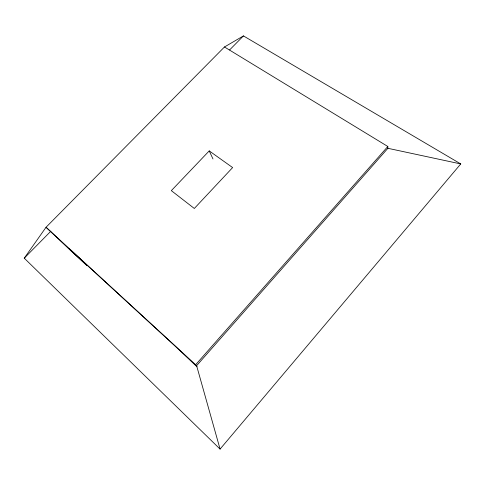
<?xml version="1.0" encoding="UTF-8"?>
<svg xmlns="http://www.w3.org/2000/svg" width="485" height="485" viewBox="0 0 485 485"><rect width="100%" height="100%" fill="white"/><g stroke="black" fill="none" stroke-linecap="round" stroke-linejoin="round"><path stroke-width="0.73" d="M24.25 258.178L46.045 227.259L224.47 46.978L243.452 35.908L460.75 163.936L220.069 449.092L24.25 258.178L50.852 231.2M220.069 449.092L196.613 365.684L195.637 364.738L387.824 146.488L224.47 46.978M196.613 365.684L387.885 148.301L387.824 146.488M209.229 150.896L171.332 190.647L194.315 208.471L232.636 167.574L209.229 150.896L212.982 158.965M229.617 49.937L243.452 35.908M387.885 148.301L460.75 163.936M195.637 364.738L46.045 227.259L70.41 250.339L86.694 265.313L69.446 248.95L174.115 345.168L197.025 366.787"/></g></svg>
